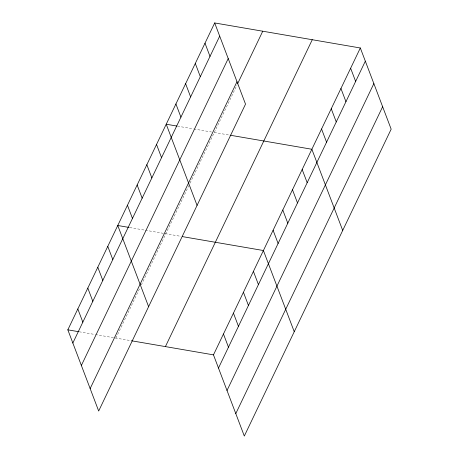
<?xml version="1.0" encoding="UTF-8"?>
<svg xmlns="http://www.w3.org/2000/svg" width="459" height="459" viewBox="0 0 459 459"><rect width="100%" height="100%" fill="white"/><g stroke="black" fill="none" stroke-linecap="round" stroke-linejoin="round"><path stroke-width="0.34" stroke-dasharray="2.29 1.72" d="M115.897 338.094L140.104 287.506M141.315 284.976L188.844 185.648M190.055 183.118L237.005 85.013M177.535 126.168L193.084 128.836M193.79 128.962L211.461 131.997M214.284 132.485L229.42 135.084M129.782 227.561L144.625 230.108M145.331 230.234L180.955 236.356M79.143 331.777L94.692 334.45M95.403 334.571L131.716 340.813"/><path stroke-width="0.69" d="M214.686 22.95L245.525 104.136L98.674 411.017L67.834 329.837L214.686 22.95L360.326 47.983L391.166 129.163L244.314 436.05L213.475 354.864L360.326 47.983M72.849 343.022L219.695 36.141M81.369 365.462L228.221 58.574M90.153 388.578L236.999 81.696M237.607 83.745L262.749 31.212M165.412 346.608L312.263 39.721M218.484 368.055L365.335 61.167M227.01 390.494L373.856 83.607M235.788 413.611L382.64 106.729M176.83 126.047L166.227 124.223L197.066 205.403M230.102 135.198L311.862 149.255L342.701 230.435M129.077 227.44L117.768 225.495L148.607 306.675M182.332 236.592L263.403 250.528L294.242 331.708M67.834 329.837L78.437 331.656M131.716 340.813L213.475 354.864M350.63 68.236L355.645 81.427M340.939 88.489L345.948 101.68M331.249 108.743L336.258 121.933M321.558 129.002L326.567 142.187M302.171 169.509L307.18 182.699M292.481 189.762L297.489 202.953M282.79 210.015L287.799 223.206M204.995 43.203L210.004 56.394M273.094 230.269L278.108 243.459M195.304 63.457L200.313 76.647M185.608 83.716L190.623 96.901M253.42 271.395L258.428 284.58M175.917 103.969L180.926 117.154M243.431 292.263L248.439 305.453M233.447 313.13L238.456 326.32M156.536 144.476L161.545 157.667M223.458 333.997L228.473 347.188M146.84 164.729L151.854 177.92M137.149 184.983L142.158 198.173M127.459 205.242L132.467 218.427M107.779 246.363L112.788 259.553M97.796 267.23L102.805 280.42M87.807 288.097L92.816 301.288M77.823 308.964L82.832 322.155"/></g></svg>
